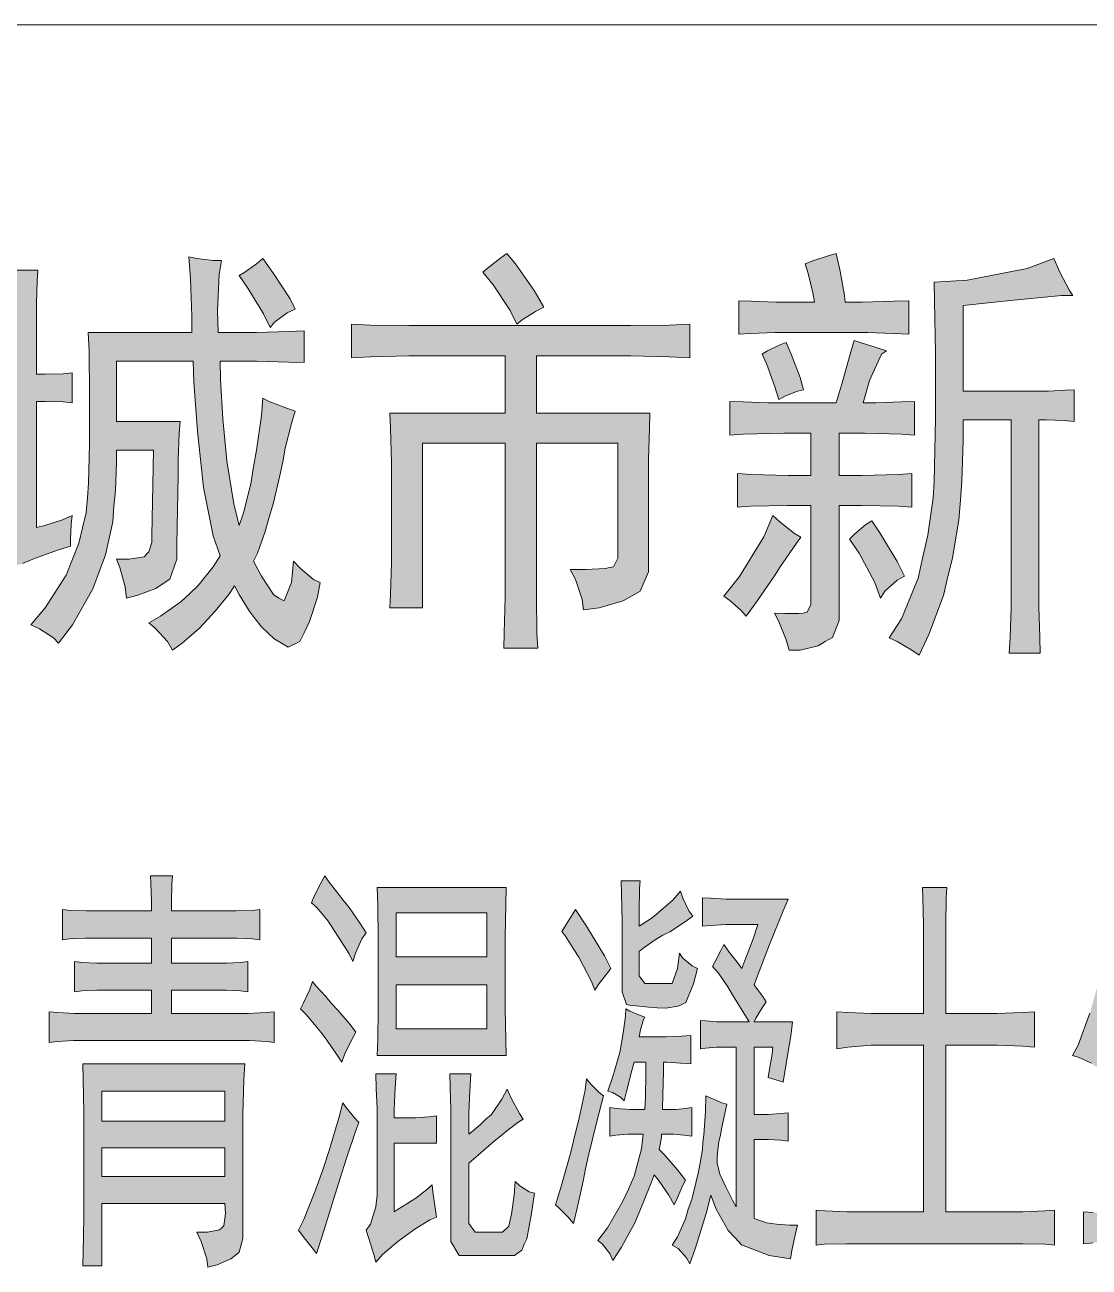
# Model space of a CAD drawing. Header units: millimetres. Extents: x 0 to 207, y 0 to 293.
# Drawn here: x 109.96 to 117.67, y 256.05 to 265.05 of the extents above; entities that cross this region are included whole.
import ezdxf

# ---------------------------------------------------------------- set-up
doc = ezdxf.new("R2010")
doc.units = ezdxf.units.MM

msp = doc.modelspace()

# ---------------------------------------------------------------- hatches: boundary and pattern name
h = msp.add_hatch(color=0)
h.dxf.hatch_style = 2
h.paths.add_polyline_path([(111.685917, 262.346722), (111.731778, 262.322028), (111.851722, 262.276167), (111.91875, 262.251472), (111.894056, 262.163278), (111.848194, 261.983361), (111.830556, 261.884583), (111.809389, 261.785806), (111.763528, 261.58825), (111.731778, 261.482417), (111.703556, 261.380111), (111.647111, 261.221361), (111.618889, 261.164917), (111.675333, 261.055556), (111.763528, 260.9215), (111.802333, 260.896806), (111.841139, 260.875639), (111.894056, 261.009694), (111.908167, 261.164917), (111.957556, 261.112), (112.052806, 261.030861), (112.102194, 261.009694), (112.081028, 260.903861), (112.024583, 260.727472), (111.989306, 260.653389), (111.954028, 260.582833), (111.869361, 260.5405), (111.819972, 260.568722), (111.767056, 260.600472), (111.675333, 260.688667), (111.629472, 260.745111), (111.587139, 260.805083), (111.513056, 260.9215), (111.481306, 260.985), (111.438972, 260.9215), (111.340194, 260.801556), (111.28375, 260.741583), (111.227306, 260.678083), (111.100306, 260.568722), (111.02975, 260.519333), (110.994472, 260.582833), (110.906278, 260.678083), (110.860417, 260.716889), (110.945083, 260.766278), (111.09325, 260.872111), (111.153222, 260.928556), (111.216722, 260.988528), (111.326083, 261.122583), (111.375472, 261.203722), (111.326083, 261.348361), (111.255528, 261.697611), (111.234361, 261.902222), (111.213194, 262.106833), (111.184972, 262.463139), (111.181444, 262.614833), (110.624056, 262.614833), (110.624056, 262.177389), (111.086194, 262.177389), (111.079139, 262.092722), (111.072083, 261.898694), (111.072083, 261.785806), (111.0615, 261.288389), (111.0615, 261.179028), (111.012111, 261.034389), (110.962722, 261.002639), (110.909806, 260.967361), (110.779278, 260.917972), (110.698139, 260.896806), (110.687556, 260.977944), (110.64875, 261.119056), (110.624056, 261.179028), (110.715778, 261.179028), (110.825139, 261.196667), (110.842778, 261.214306), (110.860417, 261.231944), (110.881583, 261.298972), (110.881583, 261.348361), (110.892167, 261.96925), (110.624056, 261.96925), (110.624056, 261.877528), (110.617, 261.676444), (110.606417, 261.563556), (110.599361, 261.450667), (110.546444, 261.210778), (110.500583, 261.087306), (110.454722, 260.963833), (110.306556, 260.702778), (110.20425, 260.568722), (110.168972, 260.607528), (110.066667, 260.674556), (110.003167, 260.702778), (110.109, 260.82625), (110.260694, 261.062611), (110.306556, 261.179028), (110.352417, 261.295444), (110.405333, 261.517694), (110.415917, 261.623528), (110.422972, 261.729361), (110.430028, 262.011583), (110.430028, 262.187972), (110.430028, 262.371417), (110.4265, 262.688917), (110.419444, 262.822972), (111.170861, 262.822972), (111.170861, 262.939389), (111.160278, 263.211028), (111.149694, 263.369778), (111.206139, 263.359194), (111.326083, 263.345083), (111.386056, 263.345083), (111.368417, 263.242778), (111.357833, 262.981722), (111.361361, 262.822972), (111.523639, 262.822972), (111.640056, 262.822972), (111.872889, 262.830028), (111.985778, 262.833556), (111.985778, 262.60425), (111.872889, 262.607778), (111.640056, 262.614833), (111.523639, 262.614833), (111.375472, 262.614833), (111.379, 262.480778), (111.396639, 262.195028), (111.41075, 262.043333), (111.424861, 261.891639), (111.47425, 261.581194), (111.513056, 261.422444), (111.544806, 261.514167), (111.597722, 261.725833), (111.618889, 261.849306), (111.640056, 261.96925), (111.675333, 262.219722)])
h = msp.add_hatch(color=0)
h.dxf.hatch_style = 2
h.paths.add_polyline_path([(111.685917, 263.359194), (111.763528, 263.249833), (111.883472, 263.066389), (111.91875, 262.992306), (111.862306, 262.964083), (111.770583, 262.897056), (111.738833, 262.85825), (111.689444, 262.957028), (111.576556, 263.144), (111.513056, 263.235722), (111.555389, 263.260417), (111.640056, 263.320389)])
h = msp.add_hatch(color=0)
h.dxf.hatch_style = 2
h.paths.add_polyline_path([(113.453333, 263.394472), (113.516833, 263.320389), (113.650889, 263.126361), (113.721444, 263.006417), (113.661472, 262.974667), (113.566222, 262.914694), (113.527417, 262.882944), (113.478028, 262.981722), (113.354556, 263.168694), (113.280472, 263.260417), (113.322806, 263.295694), (113.411, 263.362722)])
h = msp.add_hatch(color=0)
h.dxf.hatch_style = 2
h.paths.add_polyline_path([(115.841639, 263.394472), (115.869861, 263.267472), (115.901611, 263.091083), (115.905139, 263.041694), (116.028611, 263.041694), (116.261444, 263.04875), (116.367278, 263.052278), (116.367278, 262.808861), (116.254389, 262.815917), (116.070944, 262.822972), (116.003917, 262.822972), (115.488861, 262.822972), (115.397139, 262.822972), (115.22075, 262.815917), (115.136083, 262.808861), (115.136083, 263.052278), (115.224278, 263.04875), (115.404194, 263.041694), (115.488861, 263.041694), (115.682889, 263.041694), (115.672306, 263.108722), (115.637028, 263.249833), (115.615861, 263.320389), (115.672306, 263.341556), (115.781667, 263.376833)])
h = msp.add_hatch(color=0)
h.dxf.hatch_style = 2
h.paths.add_polyline_path([(117.556139, 263.091083), (117.475, 263.091083), (117.079889, 263.052278), (116.762389, 263.017), (116.762389, 262.396111), (117.319778, 262.396111), (117.37975, 262.396111), (117.503222, 262.403167), (117.566722, 262.406694), (117.566722, 262.177389), (117.492639, 262.184444), (117.362111, 262.187972), (117.309194, 262.187972), (117.309194, 260.935611), (117.309194, 260.833306), (117.31625, 260.611056), (117.319778, 260.498167), (117.094, 260.498167), (117.101056, 260.611056), (117.108111, 260.82625), (117.108111, 260.9215), (117.108111, 262.187972), (116.762389, 262.187972), (116.762389, 262.036278), (116.751806, 261.743472), (116.741222, 261.605889), (116.730639, 261.464778), (116.684778, 261.186083), (116.6495, 261.052028), (116.61775, 260.914444), (116.511917, 260.632222), (116.441361, 260.484056), (116.388444, 260.519333), (116.282611, 260.582833), (116.226167, 260.607528), (116.314361, 260.745111), (116.434306, 261.041444), (116.469583, 261.196667), (116.504861, 261.351889), (116.543667, 261.623528), (116.550722, 261.739944), (116.55425, 261.852833), (116.561306, 262.202083), (116.561306, 262.431389), (116.561306, 262.671278), (116.55425, 263.04875), (116.550722, 263.186333), (116.790611, 263.200444), (117.224528, 263.285111), (117.418556, 263.359194), (117.460889, 263.260417), (117.531444, 263.126361)])
h = msp.add_hatch(color=0)
h.dxf.hatch_style = 2
h.paths.add_polyline_path([(110.292444, 261.274278), (110.20425, 261.246056), (110.031389, 261.182556), (109.943194, 261.147278), (109.855, 261.115528), (109.69625, 261.030861), (109.625694, 260.985), (109.604528, 261.062611), (109.562194, 261.203722), (109.541028, 261.263694), (109.593944, 261.263694), (109.749167, 261.298972), (109.851472, 261.337778), (109.851472, 262.322028), (109.777389, 262.322028), (109.636278, 262.3185), (109.572778, 262.311444), (109.572778, 262.530167), (109.636278, 262.523111), (109.777389, 262.519583), (109.851472, 262.519583), (109.851472, 262.957028), (109.851472, 263.024056), (109.847944, 263.182806), (109.840889, 263.274528), (110.056083, 263.274528), (110.049028, 263.193389), (110.0455, 263.034639), (110.0455, 262.957028), (110.0455, 262.519583), (110.109, 262.519583), (110.239528, 262.523111), (110.303028, 262.530167), (110.303028, 262.311444), (110.239528, 262.3185), (110.109, 262.322028), (110.0455, 262.322028), (110.0455, 261.408333), (110.105472, 261.422444), (110.232472, 261.464778), (110.303028, 261.496528), (110.295972, 261.433028), (110.292444, 261.323667)])
h = msp.add_hatch(color=0)
h.dxf.hatch_style = 2
h.paths.add_polyline_path([(114.222389, 262.872361), (114.352917, 262.872361), (114.631611, 262.875889), (114.779778, 262.882944), (114.779778, 262.639528), (114.631611, 262.646583), (114.352917, 262.653639), (114.222389, 262.653639), (113.668528, 262.653639), (113.668528, 262.237361), (114.4905, 262.237361), (114.486972, 262.128), (114.479917, 261.902222), (114.479917, 261.785806), (114.479917, 261.189611), (114.479917, 261.087306), (114.419944, 260.946194), (114.356444, 260.910917), (114.296472, 260.875639), (114.123611, 260.82625), (114.010722, 260.812139), (114.000139, 260.886222), (113.95075, 261.030861), (113.911944, 261.104944), (114.024833, 261.104944), (114.169472, 261.112), (114.197694, 261.119056), (114.225917, 261.122583), (114.257667, 261.186083), (114.257667, 261.239), (114.257667, 262.018639), (113.668528, 262.018639), (113.668528, 261.055556), (113.668528, 260.903861), (113.672056, 260.642806), (113.679111, 260.533444), (113.432167, 260.533444), (113.435694, 260.642806), (113.44275, 260.903861), (113.44275, 261.055556), (113.44275, 262.018639), (112.843028, 262.018639), (112.843028, 260.82625), (112.606667, 260.82625), (112.610194, 260.9215), (112.61725, 261.154333), (112.61725, 261.288389), (112.61725, 261.739944), (112.61725, 261.877528), (112.610194, 262.128), (112.606667, 262.237361), (113.44275, 262.237361), (113.44275, 262.653639), (112.885361, 262.653639), (112.74425, 262.653639), (112.465556, 262.646583), (112.327972, 262.639528), (112.327972, 262.882944), (112.465556, 262.875889), (112.74425, 262.872361), (112.885361, 262.872361)])
h = msp.add_hatch(color=0)
h.dxf.hatch_style = 2
h.paths.add_polyline_path([(116.205, 262.688917), (116.169722, 262.664222), (116.081528, 262.473722), (116.035667, 262.311444), (116.127389, 262.311444), (116.314361, 262.3185), (116.409611, 262.322028), (116.409611, 262.078611), (116.317889, 262.085667), (116.04625, 262.092722), (115.862806, 262.092722), (115.862806, 261.785806), (116.028611, 261.785806), (116.293194, 261.792861), (116.388444, 261.799917), (116.388444, 261.5565), (116.293194, 261.563556), (116.028611, 261.567083), (115.862806, 261.567083), (115.862806, 260.82625), (115.862806, 260.734528), (115.813417, 260.611056), (115.7605, 260.582833), (115.711111, 260.551083), (115.580583, 260.519333), (115.499444, 260.519333), (115.478278, 260.593417), (115.425361, 260.727472), (115.393611, 260.787444), (115.467694, 260.783917), (115.57, 260.783917), (115.60175, 260.787444), (115.629972, 260.7945), (115.658194, 260.850944), (115.658194, 260.896806), (115.658194, 261.567083), (115.488861, 261.567083), (115.22075, 261.563556), (115.1255, 261.5565), (115.1255, 261.799917), (115.224278, 261.792861), (115.492389, 261.785806), (115.658194, 261.785806), (115.658194, 262.092722), (115.460639, 262.092722), (115.167833, 262.085667), (115.069056, 262.078611), (115.069056, 262.322028), (115.167833, 262.3185), (115.34775, 262.311444), (115.435944, 262.311444), (115.841639, 262.311444), (115.883972, 262.456083), (115.947472, 262.681861), (115.972167, 262.763), (116.0145, 262.748889), (116.130917, 262.713611)])
h = msp.add_hatch(color=0)
h.dxf.hatch_style = 2
h.paths.add_polyline_path([(115.478278, 262.748889), (115.513556, 262.664222), (115.580583, 262.494889), (115.605278, 262.406694), (115.559417, 262.396111), (115.467694, 262.360833), (115.425361, 262.336139), (115.397139, 262.427861), (115.337167, 262.590139), (115.305417, 262.664222), (115.344222, 262.688917), (115.428889, 262.73125)])
h = msp.add_hatch(color=0)
h.dxf.hatch_style = 2
h.paths.add_polyline_path([(115.584111, 261.337778), (115.552361, 261.295444), (115.478278, 261.186083), (115.435944, 261.122583), (115.393611, 261.059083), (115.270139, 260.879167), (115.189, 260.766278), (115.150194, 260.808611), (115.069056, 260.879167), (115.026722, 260.910917), (115.139611, 261.052028), (115.316, 261.341306), (115.383028, 261.496528), (115.435944, 261.447139), (115.53825, 261.366)])
h = msp.add_hatch(color=0)
h.dxf.hatch_style = 2
h.paths.add_polyline_path([(116.099167, 261.457722), (116.162667, 261.362472), (116.282611, 261.161389), (116.335528, 261.055556), (116.282611, 261.027333), (116.194417, 260.946194), (116.162667, 260.896806), (116.120333, 261.009694), (116.007444, 261.221361), (115.936889, 261.323667), (115.975694, 261.362472), (116.056833, 261.4295)])
h = msp.add_hatch(color=0)
h.dxf.hatch_style = 2
h.paths.add_polyline_path([(111.02975, 258.882444), (111.026222, 258.822472), (111.022694, 258.695472), (111.022694, 258.628444), (111.424861, 258.628444), (111.491889, 258.628444), (111.611833, 258.631972), (111.66475, 258.639028), (111.66475, 258.420306), (111.611833, 258.427361), (111.495417, 258.430889), (111.431917, 258.430889), (111.022694, 258.430889), (111.022694, 258.250972), (111.371944, 258.250972), (111.421333, 258.250972), (111.523639, 258.2545), (111.576556, 258.261556), (111.576556, 258.042833), (111.523639, 258.049889), (111.421333, 258.053417), (111.371944, 258.053417), (111.022694, 258.053417), (111.022694, 257.884083), (111.513056, 257.884083), (111.580083, 257.884083), (111.710611, 257.891139), (111.767056, 257.898194), (111.767056, 257.675944), (111.714139, 257.683), (111.587139, 257.690056), (111.513056, 257.690056), (110.373583, 257.690056), (110.313611, 257.690056), (110.197194, 257.683), (110.137222, 257.675944), (110.137222, 257.898194), (110.200722, 257.891139), (110.317139, 257.884083), (110.373583, 257.884083), (110.878056, 257.884083), (110.878056, 258.053417), (110.539389, 258.053417), (110.482944, 258.053417), (110.373583, 258.049889), (110.320667, 258.042833), (110.320667, 258.261556), (110.373583, 258.2545), (110.482944, 258.250972), (110.539389, 258.250972), (110.878056, 258.250972), (110.878056, 258.430889), (110.461778, 258.430889), (110.398278, 258.430889), (110.285389, 258.427361), (110.232472, 258.420306), (110.232472, 258.639028), (110.292444, 258.631972), (110.405333, 258.628444), (110.461778, 258.628444), (110.878056, 258.628444), (110.878056, 258.699), (110.874528, 258.829528), (110.871, 258.882444)])
h = msp.add_hatch(color=0)
h.dxf.hatch_style = 2
h.paths.add_polyline_path([(112.133944, 258.882444), (112.158639, 258.847167), (112.225667, 258.758972), (112.268, 258.706056), (112.310333, 258.653139), (112.391472, 258.536722), (112.433806, 258.469694), (112.402056, 258.427361), (112.356194, 258.321528), (112.338556, 258.261556), (112.310333, 258.318), (112.239778, 258.430889), (112.197444, 258.494389), (112.158639, 258.554361), (112.0775, 258.653139), (112.038694, 258.688417), (112.056333, 258.73075), (112.105722, 258.829528)])
h = msp.add_hatch(color=0)
h.dxf.hatch_style = 2
h.paths.add_polyline_path([(114.800944, 258.589639), (114.740972, 258.547306), (114.635139, 258.47675), (114.58575, 258.452056), (114.536361, 258.423833), (114.448167, 258.363861), (114.412889, 258.335639), (114.412889, 258.212167), (114.412889, 258.15925), (114.455222, 258.102806), (114.501083, 258.102806), (114.631611, 258.102806), (114.652778, 258.102806), (114.691583, 258.212167), (114.705694, 258.321528), (114.730389, 258.28625), (114.797417, 258.229806), (114.836222, 258.212167), (114.808, 258.099278), (114.751556, 257.965222), (114.723333, 257.951111), (114.695111, 257.937), (114.606917, 257.922889), (114.543417, 257.926417), (114.483444, 257.929944), (114.388194, 257.940528), (114.352917, 257.944056), (114.321167, 257.951111), (114.289417, 258.042833), (114.289417, 258.1275), (114.289417, 258.430889), (114.289417, 258.547306), (114.285889, 258.755444), (114.282361, 258.847167), (114.419944, 258.847167), (114.416417, 258.790722), (114.412889, 258.628444), (114.412889, 258.519083), (114.508139, 258.579056), (114.656306, 258.706056), (114.71275, 258.773083), (114.730389, 258.720167), (114.772722, 258.628444)])
h = msp.add_hatch(color=0)
h.dxf.hatch_style = 2
h.paths.add_polyline_path([(118.042972, 258.614333), (118.021806, 258.572), (117.986528, 258.466167), (117.972417, 258.402667), (117.954778, 258.339167), (117.926556, 258.212167), (117.912444, 258.152194), (118.349889, 258.152194), (118.349889, 258.579056), (118.349889, 258.656667), (118.346361, 258.808361), (118.342833, 258.882444), (118.512167, 258.882444), (118.508639, 258.815417), (118.505111, 258.663722), (118.505111, 258.579056), (118.505111, 258.152194), (118.826139, 258.152194), (118.882583, 258.152194), (119.016639, 258.15925), (119.087194, 258.166306), (119.087194, 257.919361), (119.020167, 257.926417), (118.886111, 257.933472), (118.826139, 257.933472), (118.505111, 257.933472), (118.505111, 257.386667), (118.730889, 257.386667), (118.780278, 257.386667), (118.907278, 257.390194), (118.977833, 257.39725), (118.977833, 257.153833), (118.910806, 257.160889), (118.783806, 257.164417), (118.730889, 257.164417), (118.505111, 257.164417), (118.505111, 256.434167), (118.942556, 256.434167), (119.002528, 256.434167), (119.136583, 256.441222), (119.214194, 256.448278), (119.214194, 256.215444), (119.140111, 256.2225), (119.006056, 256.229556), (118.942556, 256.229556), (117.891278, 256.229556), (117.827778, 256.229556), (117.700778, 256.2225), (117.63375, 256.215444), (117.63375, 256.448278), (117.704306, 256.441222), (117.831306, 256.434167), (117.891278, 256.434167), (118.349889, 256.434167), (118.349889, 257.164417), (118.081778, 257.164417), (118.028861, 257.164417), (117.923028, 257.160889), (117.870111, 257.153833), (117.870111, 257.39725), (117.923028, 257.390194), (118.028861, 257.386667), (118.081778, 257.386667), (118.349889, 257.386667), (118.349889, 257.933472), (117.859528, 257.933472), (117.827778, 257.806472), (117.764278, 257.58775), (117.729, 257.496028), (117.690194, 257.52425), (117.602, 257.566583), (117.552611, 257.580694), (117.594944, 257.654778), (117.679611, 257.887611), (117.725472, 258.049889), (117.771333, 258.208639), (117.834833, 258.554361), (117.852472, 258.737806)])
h = msp.add_hatch(color=0)
h.paths.add_polyline_path([(113.449806, 258.797778), (113.446278, 258.674306), (113.44275, 258.437944), (113.44275, 258.321528), (113.44275, 258.018139), (113.44275, 257.915833), (113.446278, 257.697111), (113.449806, 257.580694), (112.514944, 257.580694), (112.518472, 257.697111), (112.522, 257.908778), (112.522, 258.007556), (112.522, 258.321528), (112.522, 258.430889), (112.518472, 258.670778), (112.514944, 258.797778)])
h.paths.add_polyline_path([(113.308694, 257.774722), (113.308694, 258.092222), (112.652528, 258.092222), (112.652528, 257.774722)])
h.paths.add_polyline_path([(113.308694, 258.296833), (113.308694, 258.614333), (112.652528, 258.614333), (112.652528, 258.296833)])
h = msp.add_hatch(color=0)
h.dxf.hatch_style = 2
h.paths.add_polyline_path([(116.473111, 257.884083), (116.473111, 258.420306), (116.473111, 258.529667), (116.469583, 258.720167), (116.466056, 258.797778), (116.642444, 258.797778), (116.638917, 258.720167), (116.635389, 258.529667), (116.635389, 258.420306), (116.635389, 257.884083), (116.910556, 257.884083), (117.005806, 257.884083), (117.18925, 257.891139), (117.277444, 257.898194), (117.277444, 257.640667), (117.192778, 257.647722), (117.009333, 257.654778), (116.910556, 257.654778), (116.635389, 257.654778), (116.635389, 256.448278), (117.101056, 256.448278), (117.192778, 256.448278), (117.355056, 256.455333), (117.422083, 256.458861), (117.422083, 256.204861), (117.355056, 256.211917), (117.192778, 256.215444), (117.101056, 256.215444), (116.0145, 256.215444), (115.915722, 256.215444), (115.756972, 256.211917), (115.697, 256.204861), (115.697, 256.458861), (115.7605, 256.455333), (115.91925, 256.448278), (116.0145, 256.448278), (116.473111, 256.448278), (116.473111, 257.654778), (116.187361, 257.654778), (116.095639, 257.654778), (115.926306, 257.640667), (115.845167, 257.630083), (115.845167, 257.898194), (115.926306, 257.891139), (116.095639, 257.884083), (116.187361, 257.884083)])
h = msp.add_hatch(color=0)
h.dxf.hatch_style = 2
h.paths.add_polyline_path([(114.945583, 258.226278), (114.963222, 258.261556), (115.005556, 258.342694), (115.026722, 258.385028), (115.065528, 258.328583), (115.132556, 258.243917), (115.15725, 258.212167), (115.178417, 258.268611), (115.238389, 258.427361), (115.273667, 258.529667), (115.100806, 258.529667), (115.044361, 258.529667), (114.931472, 258.522611), (114.8715, 258.519083), (114.8715, 258.723694), (114.931472, 258.720167), (115.044361, 258.713111), (115.100806, 258.713111), (115.492389, 258.713111), (115.457111, 258.628444), (115.390083, 258.462639), (115.358333, 258.385028), (115.326583, 258.303889), (115.270139, 258.15925), (115.245444, 258.092222), (115.263083, 258.067528), (115.308944, 258.007556), (115.333639, 257.96875), (115.305417, 257.926417), (115.259556, 257.852333), (115.245444, 257.824111), (115.524139, 257.824111), (115.513556, 257.739444), (115.478278, 257.520722), (115.457111, 257.386667), (115.428889, 257.39725), (115.372444, 257.414889), (115.34775, 257.421944), (115.358333, 257.481917), (115.375972, 257.591278), (115.383028, 257.640667), (115.245444, 257.640667), (115.245444, 257.153833), (115.312472, 257.153833), (115.34775, 257.153833), (115.439472, 257.160889), (115.492389, 257.164417), (115.492389, 256.959806), (115.439472, 256.966861), (115.34775, 256.970389), (115.312472, 256.970389), (115.245444, 256.970389), (115.245444, 256.398889), (115.273667, 256.388306), (115.337167, 256.367139), (115.372444, 256.363611), (115.407722, 256.356556), (115.502972, 256.3495), (115.559417, 256.3495), (115.545306, 256.289528), (115.520611, 256.166056), (115.510028, 256.106083), (115.354806, 256.130778), (115.153722, 256.208389), (115.107861, 256.257778), (115.058472, 256.310694), (114.970278, 256.465917), (114.931472, 256.568222), (114.899722, 256.434167), (114.822111, 256.187222), (114.779778, 256.070806), (114.755083, 256.113139), (114.695111, 256.180167), (114.652778, 256.204861), (114.691583, 256.264833), (114.748028, 256.395361), (114.769194, 256.465917), (114.793889, 256.536472), (114.825639, 256.667), (114.83975, 256.726972), (114.853861, 256.786944), (114.8715, 256.899833), (114.875028, 256.95275), (114.882083, 257.005667), (114.892667, 257.171472), (114.896194, 257.287889), (114.935, 257.27025), (115.012611, 257.2385), (115.047889, 257.227917), (115.033778, 257.160889), (115.009083, 257.048), (115.002028, 257.002139), (114.991444, 256.956278), (114.980861, 256.875139), (114.977333, 256.836333), (114.977333, 256.801056), (114.9985, 256.719917), (115.019667, 256.674056), (115.040833, 256.628194), (115.090222, 256.532944), (115.114917, 256.483556), (115.114917, 257.640667), (115.026722, 257.640667), (114.973806, 257.640667), (114.892667, 257.633611), (114.857389, 257.630083), (114.857389, 257.834694), (114.896194, 257.831167), (114.973806, 257.824111), (115.019667, 257.824111), (115.210167, 257.824111), (115.083167, 258.03225), (115.054944, 258.078111), (114.987917, 258.176889)])
h = msp.add_hatch(color=0)
h.dxf.hatch_style = 2
h.paths.add_polyline_path([(113.95075, 258.639028), (114.031889, 258.519083), (114.162417, 258.303889), (114.208278, 258.212167), (114.176528, 258.169833), (114.116556, 258.092222), (114.091861, 258.053417), (114.067167, 258.116917), (114.007194, 258.233333), (113.975444, 258.293306), (113.940167, 258.34975), (113.880194, 258.445), (113.851972, 258.480278), (113.883722, 258.529667), (113.933111, 258.607278)])
h = msp.add_hatch(color=0)
h.dxf.hatch_style = 2
h.paths.add_polyline_path([(112.04575, 258.116917), (112.070444, 258.085167), (112.141, 258.007556), (112.183333, 257.958167), (112.229194, 257.908778), (112.317389, 257.806472), (112.359722, 257.750028), (112.3315, 257.697111), (112.278583, 257.58775), (112.257417, 257.531306), (112.215083, 257.598333), (112.137472, 257.707694), (112.105722, 257.750028), (112.070444, 257.792361), (111.999889, 257.877028), (111.957556, 257.919361), (111.978722, 257.958167), (112.024583, 258.053417)])
h = msp.add_hatch(color=0)
h.dxf.hatch_style = 2
h.paths.add_polyline_path([(114.557528, 256.899833), (114.596333, 256.861028), (114.691583, 256.751667), (114.748028, 256.677583), (114.726861, 256.63525), (114.688056, 256.543528), (114.666889, 256.497667), (114.628083, 256.568222), (114.554, 256.677583), (114.52225, 256.716389), (114.501083, 256.656417), (114.444639, 256.518833), (114.412889, 256.441222), (114.381139, 256.367139), (114.285889, 256.19075), (114.222389, 256.0955), (114.201222, 256.144889), (114.144778, 256.215444), (114.113028, 256.240139), (114.183583, 256.331861), (114.292944, 256.518833), (114.335278, 256.610556), (114.377611, 256.705806), (114.430528, 256.903361), (114.441111, 257.009194), (114.377611, 257.009194), (114.33175, 257.009194), (114.243556, 257.002139), (114.201222, 256.995083), (114.201222, 257.203222), (114.247083, 257.196167), (114.349389, 257.189111), (114.405833, 257.189111), (114.455222, 257.189111), (114.45875, 257.277306), (114.462278, 257.446639), (114.462278, 257.531306), (114.377611, 257.531306), (114.359972, 257.471333), (114.324694, 257.330222), (114.303528, 257.252611), (114.278833, 257.277306), (114.218861, 257.312583), (114.187111, 257.323167), (114.222389, 257.429), (114.271778, 257.601861), (114.285889, 257.672417), (114.296472, 257.742972), (114.314111, 257.866444), (114.317639, 257.919361), (114.345861, 257.901722), (114.416417, 257.8735), (114.455222, 257.859389), (114.444639, 257.84175), (114.423472, 257.767667), (114.412889, 257.71475), (114.557528, 257.71475), (114.606917, 257.71475), (114.719806, 257.721806), (114.786833, 257.725333), (114.786833, 257.520722), (114.71275, 257.52425), (114.613972, 257.531306), (114.589278, 257.531306), (114.589278, 257.464278), (114.58575, 257.294944), (114.582222, 257.189111), (114.652778, 257.189111), (114.681, 257.189111), (114.748028, 257.196167), (114.793889, 257.203222), (114.793889, 256.995083), (114.737444, 257.002139), (114.663361, 257.009194), (114.645722, 257.009194), (114.575167, 257.009194), (114.575167, 256.988028), (114.564583, 256.935111)])
h = msp.add_hatch(color=0)
h.paths.add_polyline_path([(111.206139, 256.300111), (111.28375, 256.300111), (111.371944, 256.31775), (111.389583, 256.331861), (111.403694, 256.345972), (111.414278, 256.434167), (111.41075, 256.50825), (110.518222, 256.50825), (110.518222, 256.056694), (110.380639, 256.056694), (110.384167, 256.155472), (110.387694, 256.405944), (110.387694, 256.557639), (110.387694, 257.033889), (110.387694, 257.164417), (110.384167, 257.411361), (110.380639, 257.520722), (111.555389, 257.520722), (111.548333, 257.404306), (111.541278, 257.153833), (111.541278, 257.019778), (111.541278, 256.324806), (111.541278, 256.25425), (111.513056, 256.155472), (111.484833, 256.130778), (111.453083, 256.106083), (111.354306, 256.06375), (111.287278, 256.046111), (111.280222, 256.106083), (111.237889, 256.233083)])
h.paths.add_polyline_path([(111.41075, 257.104444), (111.41075, 257.323167), (110.518222, 257.323167), (110.518222, 257.104444)])
h.paths.add_polyline_path([(111.41075, 256.702278), (111.41075, 256.910417), (110.518222, 256.910417), (110.518222, 256.702278)])
h = msp.add_hatch(color=0)
h.dxf.hatch_style = 2
h.paths.add_polyline_path([(112.433806, 256.314222), (112.465556, 256.356556), (112.504361, 256.483556), (112.514944, 256.568222), (112.514944, 257.153833), (112.514944, 257.196167), (112.507889, 257.344333), (112.504361, 257.446639), (112.652528, 257.446639), (112.645472, 257.347861), (112.638417, 257.189111), (112.638417, 257.129139), (112.754833, 257.129139), (112.793639, 257.129139), (112.888889, 257.136194), (112.945333, 257.14325), (112.945333, 256.945694), (112.638417, 256.945694), (112.638417, 256.448278), (112.666639, 256.465917), (112.730139, 256.504722), (112.761889, 256.525889), (112.793639, 256.547056), (112.87125, 256.607028), (112.913583, 256.642306), (112.917111, 256.592917), (112.93475, 256.4765), (112.945333, 256.409472), (112.895944, 256.388306), (112.786583, 256.321278), (112.726611, 256.278944), (112.663111, 256.233083), (112.55375, 256.137833), (112.504361, 256.081389), (112.49025, 256.137833), (112.454972, 256.25425)])
h = msp.add_hatch(color=0)
h.dxf.hatch_style = 2
h.paths.add_polyline_path([(113.192278, 257.446639), (113.185222, 257.323167), (113.178167, 257.164417), (113.178167, 257.129139), (113.178167, 257.009194), (113.199333, 257.026833), (113.262833, 257.07975), (113.301639, 257.118556), (113.343972, 257.153833), (113.418056, 257.263194), (113.456861, 257.337278), (113.485083, 257.27025), (113.545056, 257.160889), (113.573278, 257.118556), (113.534472, 257.093861), (113.453333, 257.033889), (113.407472, 256.995083), (113.361611, 256.959806), (113.248722, 256.861028), (113.178167, 256.801056), (113.178167, 256.423583), (113.178167, 256.363611), (113.224028, 256.300111), (113.273417, 256.300111), (113.389833, 256.300111), (113.421583, 256.300111), (113.467444, 256.342444), (113.478028, 256.388306), (113.488611, 256.430639), (113.50625, 256.568222), (113.513306, 256.667), (113.548583, 256.63525), (113.615611, 256.592917), (113.654417, 256.582333), (113.63325, 256.434167), (113.597972, 256.250722), (113.580333, 256.211917), (113.562694, 256.169583), (113.509778, 256.130778), (113.478028, 256.130778), (113.171111, 256.130778), (113.107611, 256.130778), (113.047639, 256.233083), (113.047639, 256.338917), (113.047639, 257.129139), (113.047639, 257.189111), (113.044111, 257.347861), (113.040583, 257.446639)])
h = msp.add_hatch(color=0)
h.dxf.hatch_style = 2
h.paths.add_polyline_path([(113.806111, 256.497667), (113.844917, 256.624667), (113.919, 256.878667), (113.947222, 257.002139), (113.978972, 257.125611), (114.021306, 257.330222), (114.031889, 257.411361), (114.063639, 257.372556), (114.123611, 257.312583), (114.155361, 257.287889), (114.1095, 257.1115), (114.042472, 256.846917), (114.024833, 256.758722), (114.007194, 256.670528), (113.964861, 256.472972), (113.936639, 256.363611), (113.897833, 256.409472), (113.830806, 256.4765)])
h = msp.add_hatch(color=0)
h.dxf.hatch_style = 2
h.paths.add_polyline_path([(112.380889, 257.093861), (112.359722, 257.037417), (112.292694, 256.836333), (112.246833, 256.691694), (112.200972, 256.543528), (112.116306, 256.271889), (112.073972, 256.144889), (112.052806, 256.173111), (111.985778, 256.257778), (111.943444, 256.314222), (111.98225, 256.391833), (112.070444, 256.610556), (112.119833, 256.751667), (112.165694, 256.892778), (112.239778, 257.136194), (112.264472, 257.2385), (112.289167, 257.203222), (112.349139, 257.129139)])

# ---------------------------------------------------------------- linework, layer by layer
at = {"color": 0, "lineweight": 0}
for points in [[(77.840417, 265.052528), (201.9935, 265.052528)], [(109.840889, 263.274528), (110.056083, 263.274528), (110.049028, 263.193389), (110.0455, 263.034639), (110.0455, 262.957028), (110.0455, 262.519583), (110.109, 262.519583), (110.239528, 262.523111), (110.303028, 262.530167), (110.303028, 262.311444), (110.239528, 262.3185), (110.109, 262.322028), (110.0455, 262.322028), (110.0455, 261.408333), (110.105472, 261.422444), (110.232472, 261.464778), (110.303028, 261.496528), (110.295972, 261.433028), (110.292444, 261.323667), (110.292444, 261.274278), (110.20425, 261.246056), (110.031389, 261.182556), (109.943194, 261.147278)], [(117.690194, 257.52425), (117.602, 257.566583), (117.552611, 257.580694), (117.594944, 257.654778), (117.679611, 257.887611)], [(117.700778, 256.2225), (117.63375, 256.215444), (117.63375, 256.448278), (117.704306, 256.441222)]]:
    msp.add_lwpolyline(points, dxfattribs=at)
for points in [[(111.685917, 262.346722), (111.731778, 262.322028), (111.851722, 262.276167), (111.91875, 262.251472), (111.894056, 262.163278), (111.848194, 261.983361), (111.830556, 261.884583), (111.809389, 261.785806), (111.763528, 261.58825), (111.731778, 261.482417), (111.703556, 261.380111), (111.647111, 261.221361), (111.618889, 261.164917), (111.675333, 261.055556), (111.763528, 260.9215), (111.802333, 260.896806), (111.841139, 260.875639), (111.894056, 261.009694), (111.908167, 261.164917), (111.957556, 261.112), (112.052806, 261.030861), (112.102194, 261.009694), (112.081028, 260.903861), (112.024583, 260.727472), (111.989306, 260.653389), (111.954028, 260.582833), (111.869361, 260.5405), (111.819972, 260.568722), (111.767056, 260.600472), (111.675333, 260.688667), (111.629472, 260.745111), (111.587139, 260.805083), (111.513056, 260.9215), (111.481306, 260.985), (111.438972, 260.9215), (111.340194, 260.801556), (111.28375, 260.741583), (111.227306, 260.678083), (111.100306, 260.568722), (111.02975, 260.519333), (110.994472, 260.582833), (110.906278, 260.678083), (110.860417, 260.716889), (110.945083, 260.766278), (111.09325, 260.872111), (111.153222, 260.928556), (111.216722, 260.988528), (111.326083, 261.122583), (111.375472, 261.203722), (111.326083, 261.348361), (111.255528, 261.697611), (111.234361, 261.902222), (111.213194, 262.106833), (111.184972, 262.463139), (111.181444, 262.614833), (110.624056, 262.614833), (110.624056, 262.177389), (111.086194, 262.177389), (111.079139, 262.092722), (111.072083, 261.898694), (111.072083, 261.785806), (111.0615, 261.288389), (111.0615, 261.179028), (111.012111, 261.034389), (110.962722, 261.002639), (110.909806, 260.967361), (110.779278, 260.917972), (110.698139, 260.896806), (110.687556, 260.977944), (110.64875, 261.119056), (110.624056, 261.179028), (110.715778, 261.179028), (110.825139, 261.196667), (110.842778, 261.214306), (110.860417, 261.231944), (110.881583, 261.298972), (110.881583, 261.348361), (110.892167, 261.96925), (110.624056, 261.96925), (110.624056, 261.877528), (110.617, 261.676444), (110.606417, 261.563556), (110.599361, 261.450667), (110.546444, 261.210778), (110.500583, 261.087306), (110.454722, 260.963833), (110.306556, 260.702778), (110.20425, 260.568722), (110.168972, 260.607528), (110.066667, 260.674556), (110.003167, 260.702778), (110.109, 260.82625), (110.260694, 261.062611), (110.306556, 261.179028), (110.352417, 261.295444), (110.405333, 261.517694), (110.415917, 261.623528), (110.422972, 261.729361), (110.430028, 262.011583), (110.430028, 262.187972), (110.430028, 262.371417), (110.4265, 262.688917), (110.419444, 262.822972), (111.170861, 262.822972), (111.170861, 262.939389), (111.160278, 263.211028), (111.149694, 263.369778), (111.206139, 263.359194), (111.326083, 263.345083), (111.386056, 263.345083), (111.368417, 263.242778), (111.357833, 262.981722), (111.361361, 262.822972), (111.523639, 262.822972), (111.640056, 262.822972), (111.872889, 262.830028), (111.985778, 262.833556), (111.985778, 262.60425), (111.872889, 262.607778), (111.640056, 262.614833), (111.523639, 262.614833), (111.375472, 262.614833), (111.379, 262.480778), (111.396639, 262.195028), (111.41075, 262.043333), (111.424861, 261.891639), (111.47425, 261.581194), (111.513056, 261.422444), (111.544806, 261.514167), (111.597722, 261.725833), (111.618889, 261.849306), (111.640056, 261.96925), (111.675333, 262.219722)], [(111.685917, 263.359194), (111.763528, 263.249833), (111.883472, 263.066389), (111.91875, 262.992306), (111.862306, 262.964083), (111.770583, 262.897056), (111.738833, 262.85825), (111.689444, 262.957028), (111.576556, 263.144), (111.513056, 263.235722), (111.555389, 263.260417), (111.640056, 263.320389)], [(113.453333, 263.394472), (113.516833, 263.320389), (113.650889, 263.126361), (113.721444, 263.006417), (113.661472, 262.974667), (113.566222, 262.914694), (113.527417, 262.882944), (113.478028, 262.981722), (113.354556, 263.168694), (113.280472, 263.260417), (113.322806, 263.295694), (113.411, 263.362722)], [(115.841639, 263.394472), (115.869861, 263.267472), (115.901611, 263.091083), (115.905139, 263.041694), (116.028611, 263.041694), (116.261444, 263.04875), (116.367278, 263.052278), (116.367278, 262.808861), (116.254389, 262.815917), (116.070944, 262.822972), (116.003917, 262.822972), (115.488861, 262.822972), (115.397139, 262.822972), (115.22075, 262.815917), (115.136083, 262.808861), (115.136083, 263.052278), (115.224278, 263.04875), (115.404194, 263.041694), (115.488861, 263.041694), (115.682889, 263.041694), (115.672306, 263.108722), (115.637028, 263.249833), (115.615861, 263.320389), (115.672306, 263.341556), (115.781667, 263.376833)], [(117.556139, 263.091083), (117.475, 263.091083), (117.079889, 263.052278), (116.762389, 263.017), (116.762389, 262.396111), (117.319778, 262.396111), (117.37975, 262.396111), (117.503222, 262.403167), (117.566722, 262.406694), (117.566722, 262.177389), (117.492639, 262.184444), (117.362111, 262.187972), (117.309194, 262.187972), (117.309194, 260.935611), (117.309194, 260.833306), (117.31625, 260.611056), (117.319778, 260.498167), (117.094, 260.498167), (117.101056, 260.611056), (117.108111, 260.82625), (117.108111, 260.9215), (117.108111, 262.187972), (116.762389, 262.187972), (116.762389, 262.036278), (116.751806, 261.743472), (116.741222, 261.605889), (116.730639, 261.464778), (116.684778, 261.186083), (116.6495, 261.052028), (116.61775, 260.914444), (116.511917, 260.632222), (116.441361, 260.484056), (116.388444, 260.519333), (116.282611, 260.582833), (116.226167, 260.607528), (116.314361, 260.745111), (116.434306, 261.041444), (116.469583, 261.196667), (116.504861, 261.351889), (116.543667, 261.623528), (116.550722, 261.739944), (116.55425, 261.852833), (116.561306, 262.202083), (116.561306, 262.431389), (116.561306, 262.671278), (116.55425, 263.04875), (116.550722, 263.186333), (116.790611, 263.200444), (117.224528, 263.285111), (117.418556, 263.359194), (117.460889, 263.260417), (117.531444, 263.126361)], [(114.222389, 262.872361), (114.352917, 262.872361), (114.631611, 262.875889), (114.779778, 262.882944), (114.779778, 262.639528), (114.631611, 262.646583), (114.352917, 262.653639), (114.222389, 262.653639), (113.668528, 262.653639), (113.668528, 262.237361), (114.4905, 262.237361), (114.486972, 262.128), (114.479917, 261.902222), (114.479917, 261.785806), (114.479917, 261.189611), (114.479917, 261.087306), (114.419944, 260.946194), (114.356444, 260.910917), (114.296472, 260.875639), (114.123611, 260.82625), (114.010722, 260.812139), (114.000139, 260.886222), (113.95075, 261.030861), (113.911944, 261.104944), (114.024833, 261.104944), (114.169472, 261.112), (114.197694, 261.119056), (114.225917, 261.122583), (114.257667, 261.186083), (114.257667, 261.239), (114.257667, 262.018639), (113.668528, 262.018639), (113.668528, 261.055556), (113.668528, 260.903861), (113.672056, 260.642806), (113.679111, 260.533444), (113.432167, 260.533444), (113.435694, 260.642806), (113.44275, 260.903861), (113.44275, 261.055556), (113.44275, 262.018639), (112.843028, 262.018639), (112.843028, 260.82625), (112.606667, 260.82625), (112.610194, 260.9215), (112.61725, 261.154333), (112.61725, 261.288389), (112.61725, 261.739944), (112.61725, 261.877528), (112.610194, 262.128), (112.606667, 262.237361), (113.44275, 262.237361), (113.44275, 262.653639), (112.885361, 262.653639), (112.74425, 262.653639), (112.465556, 262.646583), (112.327972, 262.639528), (112.327972, 262.882944), (112.465556, 262.875889), (112.74425, 262.872361), (112.885361, 262.872361)], [(116.205, 262.688917), (116.169722, 262.664222), (116.081528, 262.473722), (116.035667, 262.311444), (116.127389, 262.311444), (116.314361, 262.3185), (116.409611, 262.322028), (116.409611, 262.078611), (116.317889, 262.085667), (116.04625, 262.092722), (115.862806, 262.092722), (115.862806, 261.785806), (116.028611, 261.785806), (116.293194, 261.792861), (116.388444, 261.799917), (116.388444, 261.5565), (116.293194, 261.563556), (116.028611, 261.567083), (115.862806, 261.567083), (115.862806, 260.82625), (115.862806, 260.734528), (115.813417, 260.611056), (115.7605, 260.582833), (115.711111, 260.551083), (115.580583, 260.519333), (115.499444, 260.519333), (115.478278, 260.593417), (115.425361, 260.727472), (115.393611, 260.787444), (115.467694, 260.783917), (115.57, 260.783917), (115.60175, 260.787444), (115.629972, 260.7945), (115.658194, 260.850944), (115.658194, 260.896806), (115.658194, 261.567083), (115.488861, 261.567083), (115.22075, 261.563556), (115.1255, 261.5565), (115.1255, 261.799917), (115.224278, 261.792861), (115.492389, 261.785806), (115.658194, 261.785806), (115.658194, 262.092722), (115.460639, 262.092722), (115.167833, 262.085667), (115.069056, 262.078611), (115.069056, 262.322028), (115.167833, 262.3185), (115.34775, 262.311444), (115.435944, 262.311444), (115.841639, 262.311444), (115.883972, 262.456083), (115.947472, 262.681861), (115.972167, 262.763), (116.0145, 262.748889), (116.130917, 262.713611)], [(115.478278, 262.748889), (115.513556, 262.664222), (115.580583, 262.494889), (115.605278, 262.406694), (115.559417, 262.396111), (115.467694, 262.360833), (115.425361, 262.336139), (115.397139, 262.427861), (115.337167, 262.590139), (115.305417, 262.664222), (115.344222, 262.688917), (115.428889, 262.73125)], [(115.584111, 261.337778), (115.552361, 261.295444), (115.478278, 261.186083), (115.435944, 261.122583), (115.393611, 261.059083), (115.270139, 260.879167), (115.189, 260.766278), (115.150194, 260.808611), (115.069056, 260.879167), (115.026722, 260.910917), (115.139611, 261.052028), (115.316, 261.341306), (115.383028, 261.496528), (115.435944, 261.447139), (115.53825, 261.366)], [(116.099167, 261.457722), (116.162667, 261.362472), (116.282611, 261.161389), (116.335528, 261.055556), (116.282611, 261.027333), (116.194417, 260.946194), (116.162667, 260.896806), (116.120333, 261.009694), (116.007444, 261.221361), (115.936889, 261.323667), (115.975694, 261.362472), (116.056833, 261.4295)], [(111.02975, 258.882444), (111.026222, 258.822472), (111.022694, 258.695472), (111.022694, 258.628444), (111.424861, 258.628444), (111.491889, 258.628444), (111.611833, 258.631972), (111.66475, 258.639028), (111.66475, 258.420306), (111.611833, 258.427361), (111.495417, 258.430889), (111.431917, 258.430889), (111.022694, 258.430889), (111.022694, 258.250972), (111.371944, 258.250972), (111.421333, 258.250972), (111.523639, 258.2545), (111.576556, 258.261556), (111.576556, 258.042833), (111.523639, 258.049889), (111.421333, 258.053417), (111.371944, 258.053417), (111.022694, 258.053417), (111.022694, 257.884083), (111.513056, 257.884083), (111.580083, 257.884083), (111.710611, 257.891139), (111.767056, 257.898194), (111.767056, 257.675944), (111.714139, 257.683), (111.587139, 257.690056), (111.513056, 257.690056), (110.373583, 257.690056), (110.313611, 257.690056), (110.197194, 257.683), (110.137222, 257.675944), (110.137222, 257.898194), (110.200722, 257.891139), (110.317139, 257.884083), (110.373583, 257.884083), (110.878056, 257.884083), (110.878056, 258.053417), (110.539389, 258.053417), (110.482944, 258.053417), (110.373583, 258.049889), (110.320667, 258.042833), (110.320667, 258.261556), (110.373583, 258.2545), (110.482944, 258.250972), (110.539389, 258.250972), (110.878056, 258.250972), (110.878056, 258.430889), (110.461778, 258.430889), (110.398278, 258.430889), (110.285389, 258.427361), (110.232472, 258.420306), (110.232472, 258.639028), (110.292444, 258.631972), (110.405333, 258.628444), (110.461778, 258.628444), (110.878056, 258.628444), (110.878056, 258.699), (110.874528, 258.829528), (110.871, 258.882444)], [(112.133944, 258.882444), (112.158639, 258.847167), (112.225667, 258.758972), (112.268, 258.706056), (112.310333, 258.653139), (112.391472, 258.536722), (112.433806, 258.469694), (112.402056, 258.427361), (112.356194, 258.321528), (112.338556, 258.261556), (112.310333, 258.318), (112.239778, 258.430889), (112.197444, 258.494389), (112.158639, 258.554361), (112.0775, 258.653139), (112.038694, 258.688417), (112.056333, 258.73075), (112.105722, 258.829528)], [(114.800944, 258.589639), (114.740972, 258.547306), (114.635139, 258.47675), (114.58575, 258.452056), (114.536361, 258.423833), (114.448167, 258.363861), (114.412889, 258.335639), (114.412889, 258.212167), (114.412889, 258.15925), (114.455222, 258.102806), (114.501083, 258.102806), (114.631611, 258.102806), (114.652778, 258.102806), (114.691583, 258.212167), (114.705694, 258.321528), (114.730389, 258.28625), (114.797417, 258.229806), (114.836222, 258.212167), (114.808, 258.099278), (114.751556, 257.965222), (114.723333, 257.951111), (114.695111, 257.937), (114.606917, 257.922889), (114.543417, 257.926417), (114.483444, 257.929944), (114.388194, 257.940528), (114.352917, 257.944056), (114.321167, 257.951111), (114.289417, 258.042833), (114.289417, 258.1275), (114.289417, 258.430889), (114.289417, 258.547306), (114.285889, 258.755444), (114.282361, 258.847167), (114.419944, 258.847167), (114.416417, 258.790722), (114.412889, 258.628444), (114.412889, 258.519083), (114.508139, 258.579056), (114.656306, 258.706056), (114.71275, 258.773083), (114.730389, 258.720167), (114.772722, 258.628444)], [(113.449806, 258.797778), (113.446278, 258.674306), (113.44275, 258.437944), (113.44275, 258.321528), (113.44275, 258.018139), (113.44275, 257.915833), (113.446278, 257.697111), (113.449806, 257.580694), (112.514944, 257.580694), (112.518472, 257.697111), (112.522, 257.908778), (112.522, 258.007556), (112.522, 258.321528), (112.522, 258.430889), (112.518472, 258.670778), (112.514944, 258.797778)], [(116.473111, 257.884083), (116.473111, 258.420306), (116.473111, 258.529667), (116.469583, 258.720167), (116.466056, 258.797778), (116.642444, 258.797778), (116.638917, 258.720167), (116.635389, 258.529667), (116.635389, 258.420306), (116.635389, 257.884083), (116.910556, 257.884083), (117.005806, 257.884083), (117.18925, 257.891139), (117.277444, 257.898194), (117.277444, 257.640667), (117.192778, 257.647722), (117.009333, 257.654778), (116.910556, 257.654778), (116.635389, 257.654778), (116.635389, 256.448278), (117.101056, 256.448278), (117.192778, 256.448278), (117.355056, 256.455333), (117.422083, 256.458861), (117.422083, 256.204861), (117.355056, 256.211917), (117.192778, 256.215444), (117.101056, 256.215444), (116.0145, 256.215444), (115.915722, 256.215444), (115.756972, 256.211917), (115.697, 256.204861), (115.697, 256.458861), (115.7605, 256.455333), (115.91925, 256.448278), (116.0145, 256.448278), (116.473111, 256.448278), (116.473111, 257.654778), (116.187361, 257.654778), (116.095639, 257.654778), (115.926306, 257.640667), (115.845167, 257.630083), (115.845167, 257.898194), (115.926306, 257.891139), (116.095639, 257.884083), (116.187361, 257.884083)], [(114.945583, 258.226278), (114.963222, 258.261556), (115.005556, 258.342694), (115.026722, 258.385028), (115.065528, 258.328583), (115.132556, 258.243917), (115.15725, 258.212167), (115.178417, 258.268611), (115.238389, 258.427361), (115.273667, 258.529667), (115.100806, 258.529667), (115.044361, 258.529667), (114.931472, 258.522611), (114.8715, 258.519083), (114.8715, 258.723694), (114.931472, 258.720167), (115.044361, 258.713111), (115.100806, 258.713111), (115.492389, 258.713111), (115.457111, 258.628444), (115.390083, 258.462639), (115.358333, 258.385028), (115.326583, 258.303889), (115.270139, 258.15925), (115.245444, 258.092222), (115.263083, 258.067528), (115.308944, 258.007556), (115.333639, 257.96875), (115.305417, 257.926417), (115.259556, 257.852333), (115.245444, 257.824111), (115.524139, 257.824111), (115.513556, 257.739444), (115.478278, 257.520722), (115.457111, 257.386667), (115.428889, 257.39725), (115.372444, 257.414889), (115.34775, 257.421944), (115.358333, 257.481917), (115.375972, 257.591278), (115.383028, 257.640667), (115.245444, 257.640667), (115.245444, 257.153833), (115.312472, 257.153833), (115.34775, 257.153833), (115.439472, 257.160889), (115.492389, 257.164417), (115.492389, 256.959806), (115.439472, 256.966861), (115.34775, 256.970389), (115.312472, 256.970389), (115.245444, 256.970389), (115.245444, 256.398889), (115.273667, 256.388306), (115.337167, 256.367139), (115.372444, 256.363611), (115.407722, 256.356556), (115.502972, 256.3495), (115.559417, 256.3495), (115.545306, 256.289528), (115.520611, 256.166056), (115.510028, 256.106083), (115.354806, 256.130778), (115.153722, 256.208389), (115.107861, 256.257778), (115.058472, 256.310694), (114.970278, 256.465917), (114.931472, 256.568222), (114.899722, 256.434167), (114.822111, 256.187222), (114.779778, 256.070806), (114.755083, 256.113139), (114.695111, 256.180167), (114.652778, 256.204861), (114.691583, 256.264833), (114.748028, 256.395361), (114.769194, 256.465917), (114.793889, 256.536472), (114.825639, 256.667), (114.83975, 256.726972), (114.853861, 256.786944), (114.8715, 256.899833), (114.875028, 256.95275), (114.882083, 257.005667), (114.892667, 257.171472), (114.896194, 257.287889), (114.935, 257.27025), (115.012611, 257.2385), (115.047889, 257.227917), (115.033778, 257.160889), (115.009083, 257.048), (115.002028, 257.002139), (114.991444, 256.956278), (114.980861, 256.875139), (114.977333, 256.836333), (114.977333, 256.801056), (114.9985, 256.719917), (115.019667, 256.674056), (115.040833, 256.628194), (115.090222, 256.532944), (115.114917, 256.483556), (115.114917, 257.640667), (115.026722, 257.640667), (114.973806, 257.640667), (114.892667, 257.633611), (114.857389, 257.630083), (114.857389, 257.834694), (114.896194, 257.831167), (114.973806, 257.824111), (115.019667, 257.824111), (115.210167, 257.824111), (115.083167, 258.03225), (115.054944, 258.078111), (114.987917, 258.176889)], [(113.308694, 258.296833), (113.308694, 258.614333), (112.652528, 258.614333), (112.652528, 258.296833)], [(113.95075, 258.639028), (114.031889, 258.519083), (114.162417, 258.303889), (114.208278, 258.212167), (114.176528, 258.169833), (114.116556, 258.092222), (114.091861, 258.053417), (114.067167, 258.116917), (114.007194, 258.233333), (113.975444, 258.293306), (113.940167, 258.34975), (113.880194, 258.445), (113.851972, 258.480278), (113.883722, 258.529667), (113.933111, 258.607278)], [(112.04575, 258.116917), (112.070444, 258.085167), (112.141, 258.007556), (112.183333, 257.958167), (112.229194, 257.908778), (112.317389, 257.806472), (112.359722, 257.750028), (112.3315, 257.697111), (112.278583, 257.58775), (112.257417, 257.531306), (112.215083, 257.598333), (112.137472, 257.707694), (112.105722, 257.750028), (112.070444, 257.792361), (111.999889, 257.877028), (111.957556, 257.919361), (111.978722, 257.958167), (112.024583, 258.053417)], [(113.308694, 257.774722), (113.308694, 258.092222), (112.652528, 258.092222), (112.652528, 257.774722)], [(114.557528, 256.899833), (114.596333, 256.861028), (114.691583, 256.751667), (114.748028, 256.677583), (114.726861, 256.63525), (114.688056, 256.543528), (114.666889, 256.497667), (114.628083, 256.568222), (114.554, 256.677583), (114.52225, 256.716389), (114.501083, 256.656417), (114.444639, 256.518833), (114.412889, 256.441222), (114.381139, 256.367139), (114.285889, 256.19075), (114.222389, 256.0955), (114.201222, 256.144889), (114.144778, 256.215444), (114.113028, 256.240139), (114.183583, 256.331861), (114.292944, 256.518833), (114.335278, 256.610556), (114.377611, 256.705806), (114.430528, 256.903361), (114.441111, 257.009194), (114.377611, 257.009194), (114.33175, 257.009194), (114.243556, 257.002139), (114.201222, 256.995083), (114.201222, 257.203222), (114.247083, 257.196167), (114.349389, 257.189111), (114.405833, 257.189111), (114.455222, 257.189111), (114.45875, 257.277306), (114.462278, 257.446639), (114.462278, 257.531306), (114.377611, 257.531306), (114.359972, 257.471333), (114.324694, 257.330222), (114.303528, 257.252611), (114.278833, 257.277306), (114.218861, 257.312583), (114.187111, 257.323167), (114.222389, 257.429), (114.271778, 257.601861), (114.285889, 257.672417), (114.296472, 257.742972), (114.314111, 257.866444), (114.317639, 257.919361), (114.345861, 257.901722), (114.416417, 257.8735), (114.455222, 257.859389), (114.444639, 257.84175), (114.423472, 257.767667), (114.412889, 257.71475), (114.557528, 257.71475), (114.606917, 257.71475), (114.719806, 257.721806), (114.786833, 257.725333), (114.786833, 257.520722), (114.71275, 257.52425), (114.613972, 257.531306), (114.589278, 257.531306), (114.589278, 257.464278), (114.58575, 257.294944), (114.582222, 257.189111), (114.652778, 257.189111), (114.681, 257.189111), (114.748028, 257.196167), (114.793889, 257.203222), (114.793889, 256.995083), (114.737444, 257.002139), (114.663361, 257.009194), (114.645722, 257.009194), (114.575167, 257.009194), (114.575167, 256.988028), (114.564583, 256.935111)], [(111.206139, 256.300111), (111.28375, 256.300111), (111.371944, 256.31775), (111.389583, 256.331861), (111.403694, 256.345972), (111.414278, 256.434167), (111.41075, 256.50825), (110.518222, 256.50825), (110.518222, 256.056694), (110.380639, 256.056694), (110.384167, 256.155472), (110.387694, 256.405944), (110.387694, 256.557639), (110.387694, 257.033889), (110.387694, 257.164417), (110.384167, 257.411361), (110.380639, 257.520722), (111.555389, 257.520722), (111.548333, 257.404306), (111.541278, 257.153833), (111.541278, 257.019778), (111.541278, 256.324806), (111.541278, 256.25425), (111.513056, 256.155472), (111.484833, 256.130778), (111.453083, 256.106083), (111.354306, 256.06375), (111.287278, 256.046111), (111.280222, 256.106083), (111.237889, 256.233083)], [(112.433806, 256.314222), (112.465556, 256.356556), (112.504361, 256.483556), (112.514944, 256.568222), (112.514944, 257.153833), (112.514944, 257.196167), (112.507889, 257.344333), (112.504361, 257.446639), (112.652528, 257.446639), (112.645472, 257.347861), (112.638417, 257.189111), (112.638417, 257.129139), (112.754833, 257.129139), (112.793639, 257.129139), (112.888889, 257.136194), (112.945333, 257.14325), (112.945333, 256.945694), (112.638417, 256.945694), (112.638417, 256.448278), (112.666639, 256.465917), (112.730139, 256.504722), (112.761889, 256.525889), (112.793639, 256.547056), (112.87125, 256.607028), (112.913583, 256.642306), (112.917111, 256.592917), (112.93475, 256.4765), (112.945333, 256.409472), (112.895944, 256.388306), (112.786583, 256.321278), (112.726611, 256.278944), (112.663111, 256.233083), (112.55375, 256.137833), (112.504361, 256.081389), (112.49025, 256.137833), (112.454972, 256.25425)], [(113.192278, 257.446639), (113.185222, 257.323167), (113.178167, 257.164417), (113.178167, 257.129139), (113.178167, 257.009194), (113.199333, 257.026833), (113.262833, 257.07975), (113.301639, 257.118556), (113.343972, 257.153833), (113.418056, 257.263194), (113.456861, 257.337278), (113.485083, 257.27025), (113.545056, 257.160889), (113.573278, 257.118556), (113.534472, 257.093861), (113.453333, 257.033889), (113.407472, 256.995083), (113.361611, 256.959806), (113.248722, 256.861028), (113.178167, 256.801056), (113.178167, 256.423583), (113.178167, 256.363611), (113.224028, 256.300111), (113.273417, 256.300111), (113.389833, 256.300111), (113.421583, 256.300111), (113.467444, 256.342444), (113.478028, 256.388306), (113.488611, 256.430639), (113.50625, 256.568222), (113.513306, 256.667), (113.548583, 256.63525), (113.615611, 256.592917), (113.654417, 256.582333), (113.63325, 256.434167), (113.597972, 256.250722), (113.580333, 256.211917), (113.562694, 256.169583), (113.509778, 256.130778), (113.478028, 256.130778), (113.171111, 256.130778), (113.107611, 256.130778), (113.047639, 256.233083), (113.047639, 256.338917), (113.047639, 257.129139), (113.047639, 257.189111), (113.044111, 257.347861), (113.040583, 257.446639)], [(113.806111, 256.497667), (113.844917, 256.624667), (113.919, 256.878667), (113.947222, 257.002139), (113.978972, 257.125611), (114.021306, 257.330222), (114.031889, 257.411361), (114.063639, 257.372556), (114.123611, 257.312583), (114.155361, 257.287889), (114.1095, 257.1115), (114.042472, 256.846917), (114.024833, 256.758722), (114.007194, 256.670528), (113.964861, 256.472972), (113.936639, 256.363611), (113.897833, 256.409472), (113.830806, 256.4765)], [(111.41075, 257.104444), (111.41075, 257.323167), (110.518222, 257.323167), (110.518222, 257.104444)], [(112.380889, 257.093861), (112.359722, 257.037417), (112.292694, 256.836333), (112.246833, 256.691694), (112.200972, 256.543528), (112.116306, 256.271889), (112.073972, 256.144889), (112.052806, 256.173111), (111.985778, 256.257778), (111.943444, 256.314222), (111.98225, 256.391833), (112.070444, 256.610556), (112.119833, 256.751667), (112.165694, 256.892778), (112.239778, 257.136194), (112.264472, 257.2385), (112.289167, 257.203222), (112.349139, 257.129139)], [(111.41075, 256.702278), (111.41075, 256.910417), (110.518222, 256.910417), (110.518222, 256.702278)]]:
    msp.add_lwpolyline(points, close=True, dxfattribs=at)

doc.saveas('drawing.dxf')
